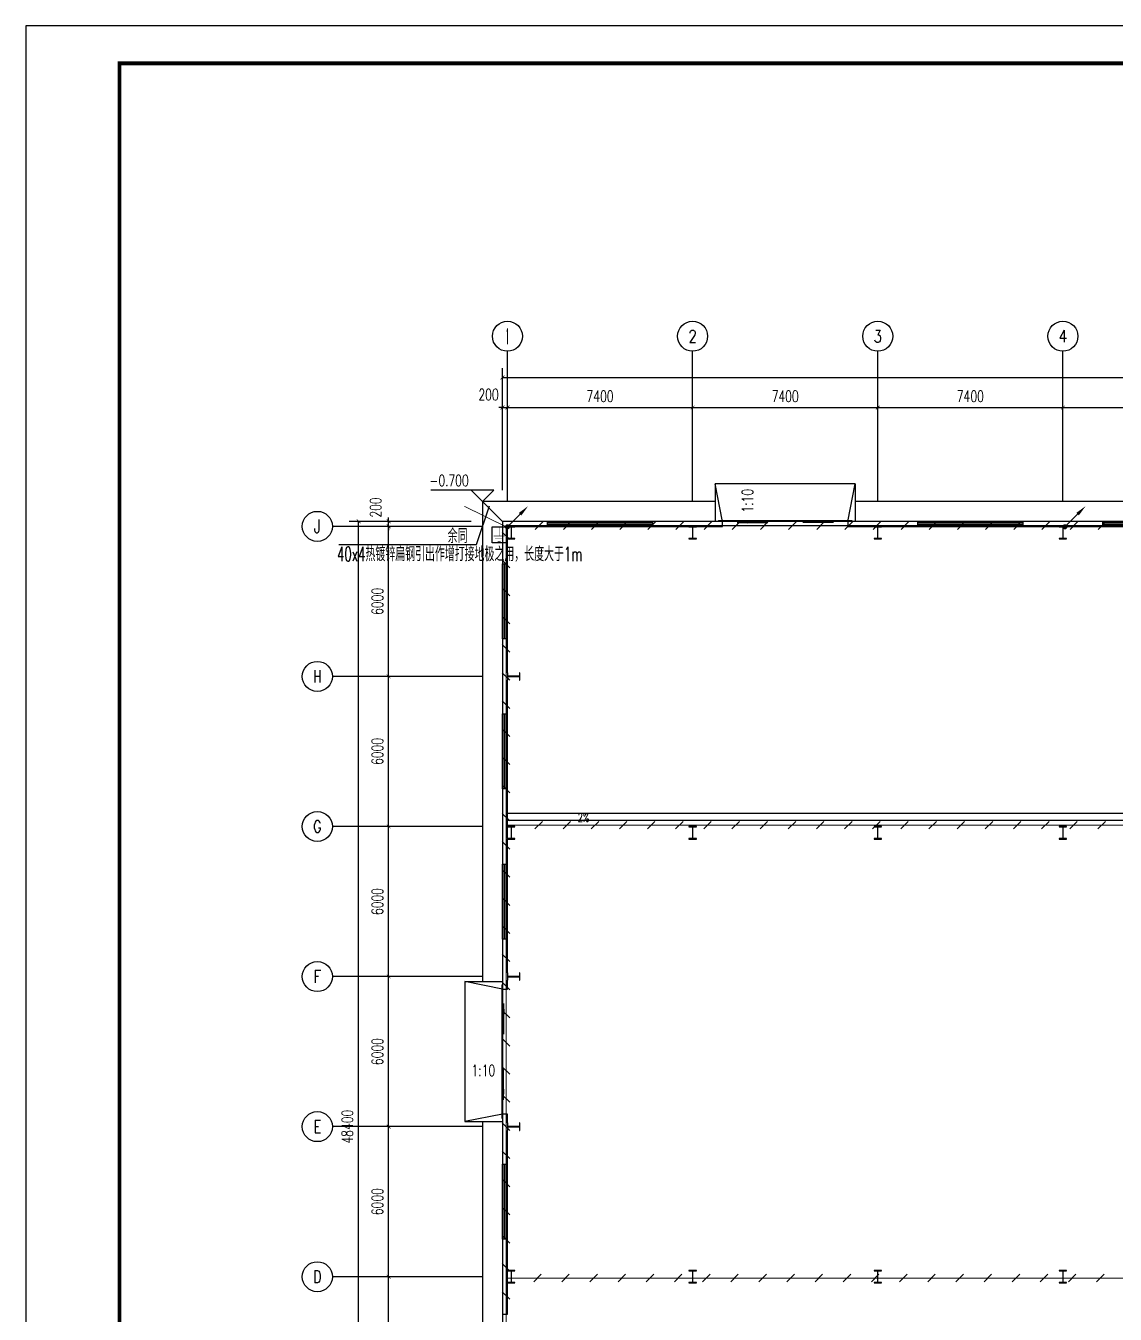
# Model space of a CAD drawing. Extents: x 1751103 to 2598738, y -609732 to 659428.
# Drawn here: x 2088595 to 2132139, y -222593 to -171080 of the extents above; entities that cross this region are included whole.
import ezdxf
from ezdxf.enums import TextEntityAlignment as Align

# ---------------------------------------------------------------- set-up
doc = ezdxf.new("R2010")
doc.units = 0
doc.header["$LTSCALE"] = 1000
doc.header["$MEASUREMENT"] = 0
doc.linetypes.add('CENTER2', pattern=[1.14, 0.75, -0.13, 0.13, -0.13])
doc.layers.get('0').update_dxf_attribs({"linetype": 'CONTINUOUS'})
doc.layers.get('DEFPOINTS').update_dxf_attribs({"linetype": 'CONTINUOUS'})
for name, color, linetype in [('_TCH_MASK', 7, 'CONTINUOUS'), ('AXIS', 3, 'CONTINUOUS'), ('AXIS_TEXT', 7, 'CONTINUOUS'), ('COLUMN', 99, 'CONTINUOUS'), ('DIM_ELEV', 3, 'CONTINUOUS'), ('DIM_SYMB', 3, 'CONTINUOUS'), ('ELEMENT', 3, 'CONTINUOUS'), ('GROUND', 2, 'CONTINUOUS'), ('LWIRE', 4, 'CONTINUOUS'), ('PUB_TEXT', 7, 'CONTINUOUS'), ('PUB_TITLE', 4, 'CONTINUOUS'), ('SHTLN', 4, 'CONTINUOUS'), ('STAIR', 2, 'CONTINUOUS'), ('TEL_LEAD', 3, 'CONTINUOUS'), ('WALL', 9, 'CONTINUOUS'), ('WINDOW', 99, 'CONTINUOUS'), ('WIRE-接地', 4, 'CONTINUOUS'), ('WIRE-照明', 1, 'CONTINUOUS')]:
    doc.layers.add(name, color=color, linetype=linetype)
doc.styles.add('_TCH_AXIS', font='COMPLEX', dxfattribs={"bigfont": 'GBCBIG'})
doc.styles.add('_TCH_DIM', font='SIMPLEX', dxfattribs={"bigfont": 'GBCBIG'})
doc.styles.add('COMPLEX', font='COMPLEX')
doc.styles.add('DIM_FONT', font='SIMPLEX', dxfattribs={"width": 0.7, "bigfont": 'GBCBIG'})
doc.styles.get("Standard").update_dxf_attribs({"font": 'gbenor.shx', "bigfont": 'gbcbig.shx'})
doc.styles.add('STY53', font='COMPLEX', dxfattribs={"width": 0.6, "bigfont": 'HZTXT'})
doc.dimstyles.new('DIMN150', dxfattribs={"dimscale": 1.5, "dimtxt": 300, "dimasz": 100, "dimexe": 250, "dimexo": 300, "dimgap": 150, "dimtad": 1, "dimdec": 0, "dimzin": 0, "dimtxsty": 'DIM_FONT', "dimblk": 'ARCHTICK', "dimcen": 0.09, "dimclrt": 7, "dimazin": 3, "dimtfac": 1, "dimtdec": 0, "dimtix": 1, "dimtmove": 0, "dimatfit": 3, "dimtolj": 1, "dimtzin": 0})

# ---------------------------------------------------------------- blocks, each defined once
blk = doc.blocks.new('$WINLIB2D$00000001')
for p, q in [((-0.5, 0.5), (0.5, 0.5)), ((-0.5, 0.5), (-0.5, -0.5)), ((0.5, -0.5), (0.5, 0.5)), ((0.5, 0.167), (-0.5, 0.167)), ((0.5, -0.167), (-0.5, -0.167)), ((-0.5, -0.5), (0.5, -0.5))]:
    blk.add_line(p, q)
blk = doc.blocks.new('$DORLIB2D$00000130')
at = {"color": 0, "linetype": 'CONTINUOUS'}
for p, q in [((-0.533, 0.66), (-0.533, 0.513)), ((0, 0.66), (-0.533, 0.66)), ((0, 0.513), (0, 0.66)), ((0.533, 0.66), (0, 0.66)), ((0.533, 0.66), (0.533, 0.513)), ((0, 0.513), (-0.533, 0.513)), ((0.533, 0.513), (0, 0.513)), ((-0.385, 0.269), (-0.14, 0.269)), ((-0.385, 0.269), (-0.3, 0.214)), ((-0.3, 0.214), (-0.3, 0.269)), ((0.385, 0.269), (0.14, 0.269)), ((0.3, 0.214), (0.3, 0.269)), ((0.385, 0.269), (0.3, 0.214))]:
    blk.add_line(p, q, dxfattribs=at)
blk = doc.blocks.new('_AXISO')
blk.add_circle((0, 0), 0.5)
at = {"layer": 'AXIS_TEXT', "style": 'COMPLEX', "width": 1.041667}
blk.add_attdef('A', text='', height=0.56, dxfattribs=at).set_placement((-0.25, -0.28), (0.25, -0.28), align=Align.FIT)
blk = doc.blocks.new('_ARCHTICK')
at = {"color": 0, "linetype": 'BYBLOCK', "const_width": 0.15}
blk.add_lwpolyline([(-0.5, -0.5), (0.5, 0.5)], dxfattribs=at)
blk = doc.blocks.new('*D88')
at = {"layer": 'AXIS', "color": 0}
for p, q in [((2106398, 92692), (2101523, 92692)), ((2101898, 44292), (2101898, 92692)), ((2106398, 44292), (2101523, 44292))]:
    blk.add_line(p, q, dxfattribs=at)
at = {"layer": 'DEFPOINTS', "color": 0}
for p in [(2101898, 92692), (2106848, 92692), (2106848, 44292)]:
    blk.add_point(p, dxfattribs=at)
at = {"layer": 'AXIS', "color": 0, "xscale": 150, "yscale": 150, "zscale": 150}
for p, rotation in [((2101898, 92692), 90), ((2101898, 44292), 270)]:
    blk.add_blockref('_ARCHTICK', p, dxfattribs=dict(at, rotation=rotation))
at = {"layer": 'AXIS', "color": 7, "insert": (2101448, 68492), "char_height": 450, "attachment_point": 5, "rotation": 90, "style": 'DIM_FONT'}
blk.add_mtext('\\A1;48400', dxfattribs=at)
blk = doc.blocks.new('*D92')
at = {"layer": 'AXIS', "color": 0}
for p, q in [((2106398, 62492), (2102723, 62492)), ((2103098, 56492), (2103098, 62492)), ((2106398, 56492), (2102723, 56492))]:
    blk.add_line(p, q, dxfattribs=at)
at = {"layer": 'DEFPOINTS', "color": 0}
for p in [(2103098, 62492), (2106848, 62492), (2106848, 56492)]:
    blk.add_point(p, dxfattribs=at)
at = {"layer": 'AXIS', "color": 0, "xscale": 150, "yscale": 150, "zscale": 150}
for p, rotation in [((2103098, 62492), 90), ((2103098, 56492), 270)]:
    blk.add_blockref('_ARCHTICK', p, dxfattribs=dict(at, rotation=rotation))
at = {"layer": 'AXIS', "color": 7, "insert": (2102648, 59492), "char_height": 450, "attachment_point": 5, "rotation": 90, "style": 'DIM_FONT'}
blk.add_mtext('\\A1;6000', dxfattribs=at)
blk = doc.blocks.new('*D93')
at = {"layer": 'AXIS', "color": 0}
for p, q in [((2106398, 68492), (2102723, 68492)), ((2103098, 62492), (2103098, 68492)), ((2106398, 62492), (2102723, 62492))]:
    blk.add_line(p, q, dxfattribs=at)
at = {"layer": 'DEFPOINTS', "color": 0}
for p in [(2103098, 68492), (2106848, 68492), (2106848, 62492)]:
    blk.add_point(p, dxfattribs=at)
at = {"layer": 'AXIS', "color": 0, "xscale": 150, "yscale": 150, "zscale": 150}
for p, rotation in [((2103098, 68492), 90), ((2103098, 62492), 270)]:
    blk.add_blockref('_ARCHTICK', p, dxfattribs=dict(at, rotation=rotation))
at = {"layer": 'AXIS', "color": 7, "insert": (2102648, 65492), "char_height": 450, "attachment_point": 5, "rotation": 90, "style": 'DIM_FONT'}
blk.add_mtext('\\A1;6000', dxfattribs=at)
blk = doc.blocks.new('*D94')
at = {"layer": 'AXIS', "color": 0}
for p, q in [((2106398, 74492), (2102723, 74492)), ((2103098, 68492), (2103098, 74492)), ((2106398, 68492), (2102723, 68492))]:
    blk.add_line(p, q, dxfattribs=at)
at = {"layer": 'DEFPOINTS', "color": 0}
for p in [(2103098, 74492), (2106848, 74492), (2106848, 68492)]:
    blk.add_point(p, dxfattribs=at)
at = {"layer": 'AXIS', "color": 0, "xscale": 150, "yscale": 150, "zscale": 150}
for p, rotation in [((2103098, 74492), 90), ((2103098, 68492), 270)]:
    blk.add_blockref('_ARCHTICK', p, dxfattribs=dict(at, rotation=rotation))
at = {"layer": 'AXIS', "color": 7, "insert": (2102648, 71492), "char_height": 450, "attachment_point": 5, "rotation": 90, "style": 'DIM_FONT'}
blk.add_mtext('\\A1;6000', dxfattribs=at)
blk = doc.blocks.new('*D95')
at = {"layer": 'AXIS', "color": 0}
for p, q in [((2106398, 80492), (2102723, 80492)), ((2103098, 74492), (2103098, 80492)), ((2106398, 74492), (2102723, 74492))]:
    blk.add_line(p, q, dxfattribs=at)
at = {"layer": 'DEFPOINTS', "color": 0}
for p in [(2103098, 80492), (2106848, 80492), (2106848, 74492)]:
    blk.add_point(p, dxfattribs=at)
at = {"layer": 'AXIS', "color": 0, "xscale": 150, "yscale": 150, "zscale": 150}
for p, rotation in [((2103098, 80492), 90), ((2103098, 74492), 270)]:
    blk.add_blockref('_ARCHTICK', p, dxfattribs=dict(at, rotation=rotation))
at = {"layer": 'AXIS', "color": 7, "insert": (2102648, 77492), "char_height": 450, "attachment_point": 5, "rotation": 90, "style": 'DIM_FONT'}
blk.add_mtext('\\A1;6000', dxfattribs=at)
blk = doc.blocks.new('*D96')
at = {"layer": 'AXIS', "color": 0}
for p, q in [((2106398, 86492), (2102723, 86492)), ((2103098, 80492), (2103098, 86492)), ((2106398, 80492), (2102723, 80492))]:
    blk.add_line(p, q, dxfattribs=at)
at = {"layer": 'DEFPOINTS', "color": 0}
for p in [(2103098, 86492), (2106848, 86492), (2106848, 80492)]:
    blk.add_point(p, dxfattribs=at)
at = {"layer": 'AXIS', "color": 0, "xscale": 150, "yscale": 150, "zscale": 150}
for p, rotation in [((2103098, 86492), 90), ((2103098, 80492), 270)]:
    blk.add_blockref('_ARCHTICK', p, dxfattribs=dict(at, rotation=rotation))
at = {"layer": 'AXIS', "color": 7, "insert": (2102648, 83492), "char_height": 450, "attachment_point": 5, "rotation": 90, "style": 'DIM_FONT'}
blk.add_mtext('\\A1;6000', dxfattribs=at)
blk = doc.blocks.new('*D97')
at = {"layer": 'AXIS', "color": 0}
for p, q in [((2106398, 92492), (2102723, 92492)), ((2103098, 86492), (2103098, 92492)), ((2106398, 86492), (2102723, 86492))]:
    blk.add_line(p, q, dxfattribs=at)
at = {"layer": 'DEFPOINTS', "color": 0}
for p in [(2103098, 92492), (2106848, 92492), (2106848, 86492)]:
    blk.add_point(p, dxfattribs=at)
at = {"layer": 'AXIS', "color": 0, "xscale": 150, "yscale": 150, "zscale": 150}
for p, rotation in [((2103098, 92492), 90), ((2103098, 86492), 270)]:
    blk.add_blockref('_ARCHTICK', p, dxfattribs=dict(at, rotation=rotation))
at = {"layer": 'AXIS', "color": 7, "insert": (2102648, 89492), "char_height": 450, "attachment_point": 5, "rotation": 90, "style": 'DIM_FONT'}
blk.add_mtext('\\A1;6000', dxfattribs=at)
blk = doc.blocks.new('*D98')
at = {"layer": 'AXIS', "color": 0}
for p, q in [((2103098, 92692), (2103098, 92842)), ((2106398, 92692), (2102723, 92692)), ((2106398, 92492), (2102723, 92492)), ((2103098, 92492), (2103098, 92692)), ((2103098, 92492), (2103098, 92342))]:
    blk.add_line(p, q, dxfattribs=at)
at = {"layer": 'DEFPOINTS', "color": 0}
for p in [(2103098, 92692), (2106848, 92692), (2106848, 92492)]:
    blk.add_point(p, dxfattribs=at)
at = {"layer": 'AXIS', "color": 0, "xscale": 150, "yscale": 150, "zscale": 150}
for p, rotation in [((2103098, 92692), 270), ((2103098, 92492), 90)]:
    blk.add_blockref('_ARCHTICK', p, dxfattribs=dict(at, rotation=rotation))
at = {"layer": 'AXIS', "color": 7, "insert": (2102580, 93247), "char_height": 450, "attachment_point": 5, "rotation": 90, "style": 'DIM_FONT'}
blk.add_mtext('\\A1;200', dxfattribs=at)
blk = doc.blocks.new('*D99')
at = {"layer": 'AXIS', "color": 0}
for p, q in [((2107648, 93942), (2107648, 98817)), ((2107648, 98442), (2315248, 98442)), ((2315248, 93942), (2315248, 98817))]:
    blk.add_line(p, q, dxfattribs=at)
at = {"layer": 'DEFPOINTS', "color": 0}
for p in [(2315248, 98442), (2107648, 93492), (2315248, 93492)]:
    blk.add_point(p, dxfattribs=at)
at = {"layer": 'AXIS', "color": 0, "xscale": 150, "yscale": 150, "zscale": 150, "rotation": 180}
blk.add_blockref('_ARCHTICK', (2107648, 98442), dxfattribs=at)
at = {"layer": 'AXIS', "color": 0, "xscale": 150, "yscale": 150, "zscale": 150}
blk.add_blockref('_ARCHTICK', (2315248, 98442), dxfattribs=at)
at = {"layer": 'AXIS', "color": 7, "insert": (2211448, 98892), "char_height": 450, "attachment_point": 5, "style": 'DIM_FONT'}
blk.add_mtext('\\A1;207600', dxfattribs=at)
blk = doc.blocks.new('*D100')
at = {"layer": 'AXIS', "color": 0}
for p, q in [((2107648, 93942), (2107648, 97617)), ((2107848, 93942), (2107848, 97617)), ((2107648, 97242), (2107498, 97242)), ((2107648, 97242), (2107848, 97242)), ((2107848, 97242), (2107998, 97242))]:
    blk.add_line(p, q, dxfattribs=at)
at = {"layer": 'DEFPOINTS', "color": 0}
for p in [(2107848, 97242), (2107648, 93492), (2107848, 93492)]:
    blk.add_point(p, dxfattribs=at)
at = {"layer": 'AXIS', "color": 0, "xscale": 150, "yscale": 150, "zscale": 150}
blk.add_blockref('_ARCHTICK', (2107648, 97242), dxfattribs=at)
at = {"layer": 'AXIS', "color": 0, "xscale": 150, "yscale": 150, "zscale": 150, "rotation": 180}
blk.add_blockref('_ARCHTICK', (2107848, 97242), dxfattribs=at)
at = {"layer": 'AXIS', "color": 7, "insert": (2107093, 97759), "char_height": 450, "attachment_point": 5, "style": 'DIM_FONT'}
blk.add_mtext('\\A1;200', dxfattribs=at)
blk = doc.blocks.new('*D101')
at = {"layer": 'AXIS', "color": 0}
for p, q in [((2107848, 93942), (2107848, 97617)), ((2115248, 93942), (2115248, 97617)), ((2107848, 97242), (2115248, 97242))]:
    blk.add_line(p, q, dxfattribs=at)
at = {"layer": 'DEFPOINTS', "color": 0}
for p in [(2115248, 97242), (2107848, 93492), (2115248, 93492)]:
    blk.add_point(p, dxfattribs=at)
at = {"layer": 'AXIS', "color": 0, "xscale": 150, "yscale": 150, "zscale": 150, "rotation": 180}
blk.add_blockref('_ARCHTICK', (2107848, 97242), dxfattribs=at)
at = {"layer": 'AXIS', "color": 0, "xscale": 150, "yscale": 150, "zscale": 150}
blk.add_blockref('_ARCHTICK', (2115248, 97242), dxfattribs=at)
at = {"layer": 'AXIS', "color": 7, "insert": (2111548, 97692), "char_height": 450, "attachment_point": 5, "style": 'DIM_FONT'}
blk.add_mtext('\\A1;7400', dxfattribs=at)
blk = doc.blocks.new('*D102')
at = {"layer": 'AXIS', "color": 0}
for p, q in [((2115248, 93942), (2115248, 97617)), ((2122648, 93942), (2122648, 97617)), ((2115248, 97242), (2122648, 97242))]:
    blk.add_line(p, q, dxfattribs=at)
at = {"layer": 'DEFPOINTS', "color": 0}
for p in [(2122648, 97242), (2115248, 93492), (2122648, 93492)]:
    blk.add_point(p, dxfattribs=at)
at = {"layer": 'AXIS', "color": 0, "xscale": 150, "yscale": 150, "zscale": 150, "rotation": 180}
blk.add_blockref('_ARCHTICK', (2115248, 97242), dxfattribs=at)
at = {"layer": 'AXIS', "color": 0, "xscale": 150, "yscale": 150, "zscale": 150}
blk.add_blockref('_ARCHTICK', (2122648, 97242), dxfattribs=at)
at = {"layer": 'AXIS', "color": 7, "insert": (2118948, 97692), "char_height": 450, "attachment_point": 5, "style": 'DIM_FONT'}
blk.add_mtext('\\A1;7400', dxfattribs=at)
blk = doc.blocks.new('*D103')
at = {"layer": 'AXIS', "color": 0}
for p, q in [((2122648, 93942), (2122648, 97617)), ((2130048, 93942), (2130048, 97617)), ((2122648, 97242), (2130048, 97242))]:
    blk.add_line(p, q, dxfattribs=at)
at = {"layer": 'DEFPOINTS', "color": 0}
for p in [(2130048, 97242), (2122648, 93492), (2130048, 93492)]:
    blk.add_point(p, dxfattribs=at)
at = {"layer": 'AXIS', "color": 0, "xscale": 150, "yscale": 150, "zscale": 150, "rotation": 180}
blk.add_blockref('_ARCHTICK', (2122648, 97242), dxfattribs=at)
at = {"layer": 'AXIS', "color": 0, "xscale": 150, "yscale": 150, "zscale": 150}
blk.add_blockref('_ARCHTICK', (2130048, 97242), dxfattribs=at)
at = {"layer": 'AXIS', "color": 7, "insert": (2126348, 97692), "char_height": 450, "attachment_point": 5, "style": 'DIM_FONT'}
blk.add_mtext('\\A1;7400', dxfattribs=at)
blk = doc.blocks.new('*D104')
at = {"layer": 'AXIS', "color": 0}
for p, q in [((2130048, 93942), (2130048, 97617)), ((2137448, 93942), (2137448, 97617)), ((2130048, 97242), (2137448, 97242))]:
    blk.add_line(p, q, dxfattribs=at)
at = {"layer": 'DEFPOINTS', "color": 0}
for p in [(2137448, 97242), (2130048, 93492), (2137448, 93492)]:
    blk.add_point(p, dxfattribs=at)
at = {"layer": 'AXIS', "color": 0, "xscale": 150, "yscale": 150, "zscale": 150, "rotation": 180}
blk.add_blockref('_ARCHTICK', (2130048, 97242), dxfattribs=at)
at = {"layer": 'AXIS', "color": 0, "xscale": 150, "yscale": 150, "zscale": 150}
blk.add_blockref('_ARCHTICK', (2137448, 97242), dxfattribs=at)
at = {"layer": 'AXIS', "color": 7, "insert": (2133748, 97692), "char_height": 450, "attachment_point": 5, "style": 'DIM_FONT'}
blk.add_mtext('\\A1;7400', dxfattribs=at)
blk = doc.blocks.new('$TELECSYS$00000008')
blk.add_line((0.4, 0.4), (-0.4, -0.4))
blk = doc.blocks.new('$TELECSYS$00000079')
for p, q in [((0.7, 0.7), (0, 0)), ((0.104, 0.104), (0.104, 0.104)), ((-0.104, -0.104), (-0.104, -0.104))]:
    blk.add_line(p, q)
at = {"const_width": 0.142}
blk.add_lwpolyline([(-0.071, 0, 1), (0.071, 0, 1)], format="xyb", close=True, dxfattribs=at)
blk.add_solid([(0.63, 0.77), (0.77, 0.63), (1.15, 1.15)])
at = {"width": 0.8, "flags": 9}
blk.add_attdef('A', (0, 0), '', height=0.00002, dxfattribs=at)
blk = doc.blocks.new('$ELEMENT$00000390')
at = {"const_width": 0.0233}
for points in [[(0, 0), (0, -0.375)], [(-0.25, -0.375), (0.25, -0.375)], [(-0.188, -0.5), (0.188, -0.5)], [(-0.062, -0.625), (0.062, -0.625)]]:
    blk.add_lwpolyline(points, dxfattribs=at)
at = {"flags": 9}
blk.add_attdef('S', (0, 0), '', height=0.00000667, dxfattribs=at)
blk = doc.blocks.new('S')
at = {"layer": 'WINDOW', "color": 3}
blk.add_lwpolyline([(-940, 1072), (0, 1072), (0, 0), (-940, 0)], close=True, dxfattribs=at)
at = {"layer": 'ELEMENT', "xscale": 1500, "yscale": 1500, "zscale": 1500}
blk.add_blockref('$ELEMENT$00000390', (-469, 1025), dxfattribs=at)
blk = doc.blocks.new('W2')
at = {"layer": '_TCH_MASK', "color": 8}
for p, q in [((2107847.9, 81025.1), (2211597.9, 81025.1)), ((2211597.9, 80725.1), (2107847.9, 80725.1))]:
    blk.add_line(p, q, dxfattribs=at)
at = {"layer": 'AXIS', "color": 8}
for p, q in [((2107847.9, 93491.5), (2107847.9, 99491.5)), ((2115247.9, 93491.5), (2115247.9, 99491.5)), ((2122647.9, 93491.5), (2122647.9, 99491.5)), ((2130047.9, 93491.5), (2130047.9, 99491.5)), ((2106847.9, 92491.5), (2100847.9, 92491.5)), ((2106847.9, 86491.5), (2100847.9, 86491.5)), ((2106847.9, 80491.5), (2100847.9, 80491.5)), ((2106847.9, 74491.5), (2100847.9, 74491.5)), ((2106847.9, 68491.5), (2100847.9, 68491.5)), ((2106847.9, 62491.5), (2100847.9, 62491.5))]:
    blk.add_line(p, q, dxfattribs=at)
at = {"layer": 'COLUMN', "color": 8}
for p, q in [((2108147.9, 92491.5), (2107847.9, 92491.5)), ((2107847.9, 92491.5), (2107847.9, 92473.5)), ((2107847.9, 92473.5), (2107987.9, 92473.5)), ((2107987.9, 92473.5), (2107992.9, 92468.5)), ((2107992.9, 92468.5), (2107992.9, 92014.5)), ((2108002.9, 92468.5), (2108007.9, 92473.5)), ((2108002.9, 92014.5), (2108002.9, 92468.5)), ((2108007.9, 92473.5), (2108147.9, 92473.5)), ((2108147.9, 92473.5), (2108147.9, 92491.5)), ((2115397.9, 92491.5), (2115097.9, 92491.5)), ((2115097.9, 92491.5), (2115097.9, 92473.5)), ((2115097.9, 92473.5), (2115237.9, 92473.5)), ((2115237.9, 92473.5), (2115242.9, 92468.5)), ((2115242.9, 92468.5), (2115242.9, 92014.5)), ((2115252.9, 92468.5), (2115257.9, 92473.5)), ((2115252.9, 92014.5), (2115252.9, 92468.5)), ((2115257.9, 92473.5), (2115397.9, 92473.5)), ((2115397.9, 92473.5), (2115397.9, 92491.5)), ((2122797.9, 92491.5), (2122497.9, 92491.5)), ((2122497.9, 92491.5), (2122497.9, 92473.5)), ((2122497.9, 92473.5), (2122637.9, 92473.5)), ((2122637.9, 92473.5), (2122642.9, 92468.5)), ((2122642.9, 92468.5), (2122642.9, 92014.5)), ((2122652.9, 92468.5), (2122657.9, 92473.5)), ((2122652.9, 92014.5), (2122652.9, 92468.5)), ((2122657.9, 92473.5), (2122797.9, 92473.5)), ((2122797.9, 92473.5), (2122797.9, 92491.5)), ((2130197.9, 92491.5), (2129897.9, 92491.5)), ((2129897.9, 92491.5), (2129897.9, 92473.5)), ((2129897.9, 92473.5), (2130037.9, 92473.5)), ((2130037.9, 92473.5), (2130042.9, 92468.5)), ((2130042.9, 92468.5), (2130042.9, 92014.5)), ((2130052.9, 92468.5), (2130057.9, 92473.5)), ((2130052.9, 92014.5), (2130052.9, 92468.5)), ((2130057.9, 92473.5), (2130197.9, 92473.5)), ((2130197.9, 92473.5), (2130197.9, 92491.5)), ((2107987.9, 92009.5), (2107847.9, 92009.5)), ((2107847.9, 92009.5), (2107847.9, 91991.5)), ((2107847.9, 91991.5), (2108147.9, 91991.5)), ((2107992.9, 92014.5), (2107987.9, 92009.5)), ((2108007.9, 92009.5), (2108002.9, 92014.5)), ((2108147.9, 92009.5), (2108007.9, 92009.5)), ((2108147.9, 91991.5), (2108147.9, 92009.5)), ((2115237.9, 92009.5), (2115097.9, 92009.5)), ((2115097.9, 92009.5), (2115097.9, 91991.5)), ((2115097.9, 91991.5), (2115397.9, 91991.5)), ((2115242.9, 92014.5), (2115237.9, 92009.5)), ((2115257.9, 92009.5), (2115252.9, 92014.5)), ((2115397.9, 92009.5), (2115257.9, 92009.5)), ((2115397.9, 91991.5), (2115397.9, 92009.5)), ((2122637.9, 92009.5), (2122497.9, 92009.5)), ((2122497.9, 92009.5), (2122497.9, 91991.5)), ((2122497.9, 91991.5), (2122797.9, 91991.5)), ((2122642.9, 92014.5), (2122637.9, 92009.5)), ((2122657.9, 92009.5), (2122652.9, 92014.5)), ((2122797.9, 92009.5), (2122657.9, 92009.5)), ((2122797.9, 91991.5), (2122797.9, 92009.5)), ((2130037.9, 92009.5), (2129897.9, 92009.5)), ((2129897.9, 92009.5), (2129897.9, 91991.5)), ((2129897.9, 91991.5), (2130197.9, 91991.5)), ((2130042.9, 92014.5), (2130037.9, 92009.5)), ((2130057.9, 92009.5), (2130052.9, 92014.5)), ((2130197.9, 92009.5), (2130057.9, 92009.5)), ((2130197.9, 91991.5), (2130197.9, 92009.5)), ((2107865.9, 86641.5), (2107847.9, 86641.5)), ((2107847.9, 86641.5), (2107847.9, 86341.5)), ((2107865.9, 86501.5), (2107865.9, 86641.5)), ((2108347.9, 86641.5), (2108329.9, 86641.5)), ((2108329.9, 86641.5), (2108329.9, 86501.5)), ((2108347.9, 86341.5), (2108347.9, 86641.5)), ((2107847.9, 86341.5), (2107865.9, 86341.5)), ((2107870.9, 86496.5), (2107865.9, 86501.5)), ((2107865.9, 86481.5), (2107870.9, 86486.5)), ((2107865.9, 86341.5), (2107865.9, 86481.5)), ((2108324.9, 86496.5), (2107870.9, 86496.5)), ((2107870.9, 86486.5), (2108324.9, 86486.5)), ((2108329.9, 86501.5), (2108324.9, 86496.5)), ((2108324.9, 86486.5), (2108329.9, 86481.5)), ((2108329.9, 86481.5), (2108329.9, 86341.5)), ((2108329.9, 86341.5), (2108347.9, 86341.5)), ((2108147.9, 80491.5), (2107847.9, 80491.5)), ((2107847.9, 80491.5), (2107847.9, 80473.5)), ((2107847.9, 80473.5), (2107987.9, 80473.5)), ((2107987.9, 80473.5), (2107992.9, 80468.5)), ((2107992.9, 80468.5), (2107992.9, 80014.5)), ((2108002.9, 80468.5), (2108007.9, 80473.5)), ((2108002.9, 80014.5), (2108002.9, 80468.5)), ((2108007.9, 80473.5), (2108147.9, 80473.5)), ((2108147.9, 80473.5), (2108147.9, 80491.5)), ((2115397.9, 80491.5), (2115097.9, 80491.5)), ((2115097.9, 80491.5), (2115097.9, 80473.5)), ((2115097.9, 80473.5), (2115237.9, 80473.5)), ((2115237.9, 80473.5), (2115242.9, 80468.5)), ((2115242.9, 80468.5), (2115242.9, 80014.5)), ((2115252.9, 80468.5), (2115257.9, 80473.5)), ((2115252.9, 80014.5), (2115252.9, 80468.5)), ((2115257.9, 80473.5), (2115397.9, 80473.5)), ((2115397.9, 80473.5), (2115397.9, 80491.5)), ((2122797.9, 80491.5), (2122497.9, 80491.5)), ((2122497.9, 80491.5), (2122497.9, 80473.5)), ((2122497.9, 80473.5), (2122637.9, 80473.5)), ((2122637.9, 80473.5), (2122642.9, 80468.5)), ((2122642.9, 80468.5), (2122642.9, 80014.5)), ((2122652.9, 80468.5), (2122657.9, 80473.5)), ((2122652.9, 80014.5), (2122652.9, 80468.5)), ((2122657.9, 80473.5), (2122797.9, 80473.5)), ((2122797.9, 80473.5), (2122797.9, 80491.5)), ((2130197.9, 80491.5), (2129897.9, 80491.5)), ((2129897.9, 80491.5), (2129897.9, 80473.5)), ((2129897.9, 80473.5), (2130037.9, 80473.5)), ((2130037.9, 80473.5), (2130042.9, 80468.5)), ((2130042.9, 80468.5), (2130042.9, 80014.5)), ((2130052.9, 80468.5), (2130057.9, 80473.5)), ((2130052.9, 80014.5), (2130052.9, 80468.5)), ((2130057.9, 80473.5), (2130197.9, 80473.5)), ((2130197.9, 80473.5), (2130197.9, 80491.5)), ((2107987.9, 80009.5), (2107847.9, 80009.5)), ((2107847.9, 80009.5), (2107847.9, 79991.5)), ((2107847.9, 79991.5), (2108147.9, 79991.5)), ((2107992.9, 80014.5), (2107987.9, 80009.5)), ((2108007.9, 80009.5), (2108002.9, 80014.5)), ((2108147.9, 80009.5), (2108007.9, 80009.5)), ((2108147.9, 79991.5), (2108147.9, 80009.5)), ((2115237.9, 80009.5), (2115097.9, 80009.5)), ((2115097.9, 80009.5), (2115097.9, 79991.5)), ((2115097.9, 79991.5), (2115397.9, 79991.5)), ((2115242.9, 80014.5), (2115237.9, 80009.5)), ((2115257.9, 80009.5), (2115252.9, 80014.5)), ((2115397.9, 80009.5), (2115257.9, 80009.5)), ((2115397.9, 79991.5), (2115397.9, 80009.5)), ((2122637.9, 80009.5), (2122497.9, 80009.5)), ((2122497.9, 80009.5), (2122497.9, 79991.5)), ((2122497.9, 79991.5), (2122797.9, 79991.5)), ((2122642.9, 80014.5), (2122637.9, 80009.5)), ((2122657.9, 80009.5), (2122652.9, 80014.5)), ((2122797.9, 80009.5), (2122657.9, 80009.5)), ((2122797.9, 79991.5), (2122797.9, 80009.5)), ((2130037.9, 80009.5), (2129897.9, 80009.5)), ((2129897.9, 80009.5), (2129897.9, 79991.5)), ((2129897.9, 79991.5), (2130197.9, 79991.5)), ((2130042.9, 80014.5), (2130037.9, 80009.5)), ((2130057.9, 80009.5), (2130052.9, 80014.5)), ((2130197.9, 80009.5), (2130057.9, 80009.5)), ((2130197.9, 79991.5), (2130197.9, 80009.5)), ((2107865.9, 74641.5), (2107847.9, 74641.5)), ((2107847.9, 74641.5), (2107847.9, 74341.5)), ((2107847.9, 74341.5), (2107865.9, 74341.5)), ((2107865.9, 74501.5), (2107865.9, 74641.5)), ((2107870.9, 74496.5), (2107865.9, 74501.5)), ((2107865.9, 74481.5), (2107870.9, 74486.5)), ((2107865.9, 74341.5), (2107865.9, 74481.5)), ((2108324.9, 74496.5), (2107870.9, 74496.5)), ((2107870.9, 74486.5), (2108324.9, 74486.5)), ((2108329.9, 74501.5), (2108324.9, 74496.5)), ((2108324.9, 74486.5), (2108329.9, 74481.5)), ((2108347.9, 74641.5), (2108329.9, 74641.5)), ((2108329.9, 74641.5), (2108329.9, 74501.5)), ((2108329.9, 74481.5), (2108329.9, 74341.5)), ((2108329.9, 74341.5), (2108347.9, 74341.5)), ((2108347.9, 74341.5), (2108347.9, 74641.5)), ((2107865.9, 68641.5), (2107847.9, 68641.5)), ((2107847.9, 68641.5), (2107847.9, 68341.5)), ((2107865.9, 68501.5), (2107865.9, 68641.5)), ((2108347.9, 68641.5), (2108329.9, 68641.5)), ((2108329.9, 68641.5), (2108329.9, 68501.5)), ((2108347.9, 68341.5), (2108347.9, 68641.5)), ((2107847.9, 68341.5), (2107865.9, 68341.5)), ((2107870.9, 68496.5), (2107865.9, 68501.5)), ((2107865.9, 68481.5), (2107870.9, 68486.5)), ((2107865.9, 68341.5), (2107865.9, 68481.5)), ((2108324.9, 68496.5), (2107870.9, 68496.5)), ((2107870.9, 68486.5), (2108324.9, 68486.5)), ((2108329.9, 68501.5), (2108324.9, 68496.5)), ((2108324.9, 68486.5), (2108329.9, 68481.5)), ((2108329.9, 68481.5), (2108329.9, 68341.5)), ((2108329.9, 68341.5), (2108347.9, 68341.5)), ((2108147.9, 62741.5), (2107847.9, 62741.5)), ((2107847.9, 62741.5), (2107847.9, 62723.5)), ((2107847.9, 62723.5), (2107987.9, 62723.5)), ((2107987.9, 62723.5), (2107992.9, 62718.5)), ((2107992.9, 62718.5), (2107992.9, 62264.5)), ((2108002.9, 62718.5), (2108007.9, 62723.5)), ((2108002.9, 62264.5), (2108002.9, 62718.5)), ((2108007.9, 62723.5), (2108147.9, 62723.5)), ((2108147.9, 62723.5), (2108147.9, 62741.5)), ((2115397.9, 62741.5), (2115097.9, 62741.5)), ((2115097.9, 62741.5), (2115097.9, 62723.5)), ((2115097.9, 62723.5), (2115237.9, 62723.5)), ((2115237.9, 62723.5), (2115242.9, 62718.5)), ((2115242.9, 62718.5), (2115242.9, 62264.5)), ((2115252.9, 62718.5), (2115257.9, 62723.5)), ((2115252.9, 62264.5), (2115252.9, 62718.5)), ((2115257.9, 62723.5), (2115397.9, 62723.5)), ((2115397.9, 62723.5), (2115397.9, 62741.5)), ((2122797.9, 62741.5), (2122497.9, 62741.5)), ((2122497.9, 62741.5), (2122497.9, 62723.5)), ((2122497.9, 62723.5), (2122637.9, 62723.5)), ((2122637.9, 62723.5), (2122642.9, 62718.5)), ((2122642.9, 62718.5), (2122642.9, 62264.5)), ((2122652.9, 62718.5), (2122657.9, 62723.5)), ((2122652.9, 62264.5), (2122652.9, 62718.5)), ((2122657.9, 62723.5), (2122797.9, 62723.5)), ((2122797.9, 62723.5), (2122797.9, 62741.5)), ((2130197.9, 62741.5), (2129897.9, 62741.5)), ((2129897.9, 62741.5), (2129897.9, 62723.5)), ((2129897.9, 62723.5), (2130037.9, 62723.5)), ((2130037.9, 62723.5), (2130042.9, 62718.5)), ((2130042.9, 62718.5), (2130042.9, 62264.5)), ((2130052.9, 62718.5), (2130057.9, 62723.5)), ((2130052.9, 62264.5), (2130052.9, 62718.5)), ((2130057.9, 62723.5), (2130197.9, 62723.5)), ((2130197.9, 62723.5), (2130197.9, 62741.5)), ((2107987.9, 62259.5), (2107847.9, 62259.5)), ((2107847.9, 62259.5), (2107847.9, 62241.5)), ((2107847.9, 62241.5), (2108147.9, 62241.5)), ((2107992.9, 62264.5), (2107987.9, 62259.5)), ((2108007.9, 62259.5), (2108002.9, 62264.5)), ((2108147.9, 62259.5), (2108007.9, 62259.5)), ((2108147.9, 62241.5), (2108147.9, 62259.5)), ((2115237.9, 62259.5), (2115097.9, 62259.5)), ((2115097.9, 62259.5), (2115097.9, 62241.5)), ((2115097.9, 62241.5), (2115397.9, 62241.5)), ((2115242.9, 62264.5), (2115237.9, 62259.5)), ((2115257.9, 62259.5), (2115252.9, 62264.5)), ((2115397.9, 62259.5), (2115257.9, 62259.5)), ((2115397.9, 62241.5), (2115397.9, 62259.5)), ((2122637.9, 62259.5), (2122497.9, 62259.5)), ((2122497.9, 62259.5), (2122497.9, 62241.5)), ((2122497.9, 62241.5), (2122797.9, 62241.5)), ((2122642.9, 62264.5), (2122637.9, 62259.5)), ((2122657.9, 62259.5), (2122652.9, 62264.5)), ((2122797.9, 62259.5), (2122657.9, 62259.5)), ((2122797.9, 62241.5), (2122797.9, 62259.5)), ((2130037.9, 62259.5), (2129897.9, 62259.5)), ((2129897.9, 62259.5), (2129897.9, 62241.5)), ((2129897.9, 62241.5), (2130197.9, 62241.5)), ((2130042.9, 62264.5), (2130037.9, 62259.5)), ((2130057.9, 62259.5), (2130052.9, 62264.5)), ((2130197.9, 62259.5), (2130057.9, 62259.5)), ((2130197.9, 62241.5), (2130197.9, 62259.5))]:
    blk.add_line(p, q, dxfattribs=at)
at = {"layer": 'DIM_ELEV', "color": 8}
for p, q in [((2107297.9, 93941.5), (2104777.9, 93941.5)), ((2106847.9, 93491.5), (2106397.9, 93941.5)), ((2106847.9, 93491.5), (2107297.9, 93941.5))]:
    blk.add_line(p, q, dxfattribs=at)
at = {"layer": 'DIM_SYMB', "color": 8}
for points in [[(2117825.3, 92998.5, 0, 0, 0), (2117825.3, 93552, 120, 0, 0), (2117825.3, 94002, 0, 0, 0)], [(2110543.7, 80854.4, 0, 0, 0), (2110184.1, 80854.4, 160, 0, 0), (2109584.1, 80854.4, 0, 0, 0)], [(2107355.5, 70358.5, 0, 0, 0), (2106832, 70358.5, 120, 0, 0), (2106382, 70358.5, 0, 0, 0)]]:
    blk.add_lwpolyline(points, format="xyseb", dxfattribs=at)
at = {"layer": 'GROUND', "color": 8}
for p, q in [((2116147.9, 93491.5), (2106847.9, 93491.5)), ((2106847.9, 93491.5), (2106847.9, 74291.5)), ((2107647.9, 92691.5), (2106847.9, 93491.5)), ((2197547.9, 93491.5), (2121747.9, 93491.5)), ((2116147.9, 92691.5), (2107647.9, 92691.5)), ((2107647.9, 92691.5), (2107647.9, 74291.5)), ((2197547.9, 92691.5), (2121747.9, 92691.5)), ((2106847.9, 68691.5), (2106847.9, 43491.5)), ((2107647.9, 68691.5), (2107647.9, 44291.5))]:
    blk.add_line(p, q, dxfattribs=at)
at = {"layer": 'STAIR', "color": 8}
for p, q in [((2121747.9, 94191.5), (2116147.9, 94191.5)), ((2116147.9, 94191.5), (2116147.9, 92691.5)), ((2116447.9, 92691.5), (2116147.9, 94191.5)), ((2121447.9, 92691.5), (2121747.9, 94191.5)), ((2121747.9, 94191.5), (2121747.9, 92691.5)), ((2121747.9, 92691.5), (2116147.9, 92691.5)), ((2106147.9, 74291.5), (2106147.9, 68691.5)), ((2106147.9, 74291.5), (2107647.9, 74291.5)), ((2107647.9, 73991.5), (2106147.9, 74291.5)), ((2107647.9, 74291.5), (2107647.9, 68691.5)), ((2107647.9, 68991.5), (2106147.9, 68691.5)), ((2106147.9, 68691.5), (2107647.9, 68691.5))]:
    blk.add_line(p, q, dxfattribs=at)
at = {"layer": 'WALL', "color": 8}
for p, q in [((2107647.9, 92691.5), (2107647.9, 90991.5)), ((2109447.9, 92691.5), (2107647.9, 92691.5)), ((2107847.9, 92009.5), (2107847.9, 92473.5)), ((2108147.9, 92491.5), (2109447.9, 92491.5)), ((2109447.9, 92491.5), (2109447.9, 92691.5)), ((2115247.9, 92691.5), (2113647.9, 92691.5)), ((2113647.9, 92691.5), (2113647.9, 92491.5)), ((2113647.9, 92491.5), (2115097.9, 92491.5)), ((2116447.9, 92691.5), (2115247.9, 92691.5)), ((2115397.9, 92491.5), (2116447.9, 92491.5)), ((2116447.9, 92491.5), (2116447.9, 92691.5)), ((2122647.9, 92691.5), (2121447.9, 92691.5)), ((2121447.9, 92691.5), (2121447.9, 92491.5)), ((2121447.9, 92491.5), (2122497.9, 92491.5)), ((2124247.9, 92691.5), (2122647.9, 92691.5)), ((2122797.9, 92491.5), (2124247.9, 92491.5)), ((2124247.9, 92491.5), (2124247.9, 92691.5)), ((2130047.9, 92691.5), (2128447.9, 92691.5)), ((2128447.9, 92691.5), (2128447.9, 92491.5)), ((2128447.9, 92491.5), (2129897.9, 92491.5)), ((2131647.9, 92691.5), (2130047.9, 92691.5)), ((2130197.9, 92491.5), (2131647.9, 92491.5)), ((2131647.9, 92491.5), (2131647.9, 92691.5)), ((2107847.9, 90991.5), (2107847.9, 91991.5)), ((2107647.9, 90991.5), (2107847.9, 90991.5)), ((2107847.9, 87991.5), (2107647.9, 87991.5)), ((2107647.9, 87991.5), (2107647.9, 86491.5)), ((2107847.9, 86641.5), (2107847.9, 87991.5)), ((2107647.9, 86491.5), (2107647.9, 84991.5)), ((2107847.9, 84991.5), (2107847.9, 86341.5)), ((2107647.9, 84991.5), (2107847.9, 84991.5)), ((2107847.9, 81991.5), (2107647.9, 81991.5)), ((2107647.9, 81991.5), (2107647.9, 80491.5)), ((2107847.9, 80491.5), (2107847.9, 81991.5)), ((2107647.9, 80491.5), (2107647.9, 78991.5)), ((2107847.9, 80009.5), (2107847.9, 80473.5)), ((2107847.9, 78991.5), (2107847.9, 79991.5)), ((2107647.9, 78991.5), (2107847.9, 78991.5)), ((2107847.9, 75991.5), (2107647.9, 75991.5)), ((2107647.9, 75991.5), (2107647.9, 74491.5)), ((2107847.9, 74641.5), (2107847.9, 75991.5)), ((2107647.9, 74491.5), (2107647.9, 73991.5)), ((2107847.9, 73991.5), (2107847.9, 74341.5)), ((2107647.9, 73991.5), (2107847.9, 73991.5)), ((2107847.9, 68991.5), (2107647.9, 68991.5)), ((2107647.9, 68991.5), (2107647.9, 68491.5)), ((2107847.9, 68641.5), (2107847.9, 68991.5)), ((2107647.9, 68491.5), (2107647.9, 66991.5)), ((2107847.9, 66991.5), (2107847.9, 68341.5)), ((2107647.9, 66991.5), (2107847.9, 66991.5)), ((2107847.9, 63991.5), (2107647.9, 63991.5)), ((2107647.9, 63991.5), (2107647.9, 60991.5)), ((2107847.9, 60991.5), (2107847.9, 63991.5)), ((2107647.9, 60991.5), (2107847.9, 60991.5))]:
    blk.add_line(p, q, dxfattribs=at)
at = {"layer": 'AXIS', "color": 8}
ref = blk.add_blockref('_AXISO', (2107847.9, 100091.5), dxfattribs=dict(at, xscale=1200, yscale=1200, zscale=1200))
ref.add_attrib('A', '1', dxfattribs={"layer": 'AXIS_TEXT', "color": 8, "height": 624.4, "style": '_TCH_AXIS', "width": 0.555556}).set_placement((2107773.5, 99779.3), (2107922.2, 99779.3), align=Align.FIT)
ref = blk.add_blockref('_AXISO', (2115247.9, 100091.5), dxfattribs=dict(at, xscale=1200, yscale=1200, zscale=1200))
ref.add_attrib('A', '2', dxfattribs={"layer": 'AXIS_TEXT', "color": 8, "height": 493.2, "style": '_TCH_AXIS'}).set_placement((2115083.5, 99844.9), (2115412.3, 99844.9), align=Align.FIT)
ref = blk.add_blockref('_AXISO', (2122647.9, 100091.5), dxfattribs=dict(at, xscale=1200, yscale=1200, zscale=1200))
ref.add_attrib('A', '3', dxfattribs={"layer": 'AXIS_TEXT', "color": 8, "height": 493.2, "style": '_TCH_AXIS'}).set_placement((2122483.5, 99844.9), (2122812.3, 99844.9), align=Align.FIT)
ref = blk.add_blockref('_AXISO', (2130047.9, 100091.5), dxfattribs=dict(at, xscale=1200, yscale=1200, zscale=1200))
ref.add_attrib('A', '4', dxfattribs={"layer": 'AXIS_TEXT', "color": 8, "height": 480.7, "style": '_TCH_AXIS', "width": 0.9375}).set_placement((2129876.2, 99851.2), (2130219.6, 99851.2), align=Align.FIT)
ref = blk.add_blockref('_AXISO', (2100247.9, 92491.5), dxfattribs=dict(at, xscale=1200, yscale=1200, zscale=1200))
ref.add_attrib('A', 'J', dxfattribs={"layer": 'AXIS_TEXT', "color": 8, "height": 547.5, "style": '_TCH_AXIS', "width": 0.909091}).set_placement((2100117.5, 92217.8), (2100378.2, 92217.8), align=Align.FIT)
ref = blk.add_blockref('_AXISO', (2100247.9, 86491.5), dxfattribs=dict(at, xscale=1200, yscale=1200, zscale=1200))
ref.add_attrib('A', 'H', dxfattribs={"layer": 'AXIS_TEXT', "color": 8, "height": 493.2, "style": '_TCH_AXIS', "width": 0.7}).set_placement((2100083.5, 86244.9), (2100412.3, 86244.9), align=Align.FIT)
ref = blk.add_blockref('_AXISO', (2100247.9, 80491.5), dxfattribs=dict(at, xscale=1200, yscale=1200, zscale=1200))
ref.add_attrib('A', 'G', dxfattribs={"layer": 'AXIS_TEXT', "color": 8, "height": 480.7, "style": '_TCH_AXIS', "width": 0.833333}).set_placement((2100076.2, 80251.2), (2100419.6, 80251.2), align=Align.FIT)
ref = blk.add_blockref('_AXISO', (2100247.9, 74491.5), dxfattribs=dict(at, xscale=1200, yscale=1200, zscale=1200))
ref.add_attrib('A', 'F', dxfattribs={"layer": 'AXIS_TEXT', "color": 8, "height": 506.1, "style": '_TCH_AXIS', "width": 0.8125}).set_placement((2100091.2, 74238.5), (2100404.5, 74238.5), align=Align.FIT)
ref = blk.add_blockref('_AXISO', (2100247.9, 68491.5), dxfattribs=dict(at, xscale=1200, yscale=1200, zscale=1200))
ref.add_attrib('A', 'E', dxfattribs={"layer": 'AXIS_TEXT', "color": 8, "height": 506.1, "style": '_TCH_AXIS', "width": 0.8125}).set_placement((2100091.2, 68238.5), (2100404.5, 68238.5), align=Align.FIT)
ref = blk.add_blockref('_AXISO', (2100247.9, 62491.5), dxfattribs=dict(at, xscale=1200, yscale=1200, zscale=1200))
ref.add_attrib('A', 'D', dxfattribs={"layer": 'AXIS_TEXT', "color": 8, "height": 493.2, "style": '_TCH_AXIS', "width": 0.823529}).set_placement((2100083.5, 62244.9), (2100412.3, 62244.9), align=Align.FIT)
at = {"layer": 'WINDOW', "color": 8}
for name, p, xscale, yscale, zscale in [('$WINLIB2D$00000001', (2111547.9, 92591.5), 4200, -200, 4200), ('$DORLIB2D$00000130', (2118947.9, 92591.5), -5000, 200, -5000), ('$WINLIB2D$00000001', (2126347.9, 92591.5), 4200, -200, 4200), ('$WINLIB2D$00000001', (2133747.9, 92591.5), 4200, -200, 4200)]:
    blk.add_blockref(name, p, dxfattribs=dict(at, xscale=xscale, yscale=yscale, zscale=zscale))
at = {"layer": 'WINDOW', "color": 8, "rotation": 90}
for name, p, xscale, yscale, zscale in [('$WINLIB2D$00000001', (2107747.9, 89491.5), 3000, -200, 3000), ('$WINLIB2D$00000001', (2107747.9, 83491.5), 3000, -200, 3000), ('$WINLIB2D$00000001', (2107747.9, 77491.5), 3000, -200, 3000), ('$DORLIB2D$00000130', (2107747.9, 71491.5), 5000, 200, 5000), ('$WINLIB2D$00000001', (2107747.9, 65491.5), 3000, -200, 3000)]:
    blk.add_blockref(name, p, dxfattribs=dict(at, xscale=xscale, yscale=yscale, zscale=zscale))
at = {"layer": 'PUB_TEXT', "color": 7, "style": '_TCH_DIM', "width": 0.705882}
blk.add_text('-0.700', height=446.25, dxfattribs=at).set_placement((2104732.9, 94099))
at = {"layer": 'PUB_TEXT', "color": 8, "style": '_TCH_DIM', "width": 0.705882}
blk.add_text('1:10', height=446.25, rotation=90, dxfattribs=at).set_placement((2117667.8, 93042.8))
for s, height, p in [('2%%%', 340, (2110658.1, 80684.4)), ('1:10', 446.25, (2106411.3, 70516))]:
    blk.add_text(s, height=height, dxfattribs=at).set_placement(p)
at = {"layer": 'AXIS', "color": 8}
for p1, p2, distance, picture, middle in [((2107647.9, 93491.5), (2315247.9, 93491.5), 4950, '*D99', (2211447.9, 98891.5)), ((2107847.9, 93491.5), (2115247.9, 93491.5), 3750, '*D101', (2111547.9, 97691.5)), ((2115247.9, 93491.5), (2122647.9, 93491.5), 3750, '*D102', (2118947.9, 97691.5)), ((2122647.9, 93491.5), (2130047.9, 93491.5), 3750, '*D103', (2126347.9, 97691.5)), ((2130047.9, 93491.5), (2137447.9, 93491.5), 3750, '*D104', (2133747.9, 97691.5)), ((2106847.9, 44291.5), (2106847.9, 92691.5), 4950, '*D88', (2101447.9, 68491.5)), ((2106847.9, 86491.5), (2106847.9, 92491.5), 3750, '*D97', (2102647.9, 89491.5)), ((2106847.9, 80491.5), (2106847.9, 86491.5), 3750, '*D96', (2102647.9, 83491.5)), ((2106847.9, 74491.5), (2106847.9, 80491.5), 3750, '*D95', (2102647.9, 77491.5)), ((2106847.9, 68491.5), (2106847.9, 74491.5), 3750, '*D94', (2102647.9, 71491.5)), ((2106847.9, 62491.5), (2106847.9, 68491.5), 3750, '*D93', (2102647.9, 65491.5)), ((2106847.9, 56491.5), (2106847.9, 62491.5), 3750, '*D92', (2102647.9, 59491.5))]:
    dim = blk.add_aligned_dim(p1=p1, p2=p2, distance=distance, dimstyle='DIMN150', dxfattribs=at)
    dim.commit()
    dim.dimension.update_dxf_attribs({"geometry": picture, "text_midpoint": middle})
for base, p1, p2, angle, picture, middle in [((2107847.9, 97241.5), (2107647.9, 93491.5), (2107847.9, 93491.5), 0, '*D100', (2107092.9, 97759)), ((2103097.9, 92691.5), (2106847.9, 92491.5), (2106847.9, 92691.5), 90, '*D98', (2102580.4, 93246.5))]:
    dim = blk.add_linear_dim(base=base, p1=p1, p2=p2, angle=angle, dimstyle='DIMN150', dxfattribs=at)
    dim.commit()
    dim.dimension.update_dxf_attribs({"geometry": picture, "text_midpoint": middle, "dimtype": 161})

msp = doc.modelspace()

# ---------------------------------------------------------------- linework, layer by layer
at = {"layer": 'PUB_TITLE'}
msp.add_lwpolyline([(2088595, -260180), (2340895, -260180), (2340895, -171080), (2088595, -171080)], close=True, dxfattribs=at)
at = {"layer": 'PUB_TITLE', "const_width": 150}
msp.add_lwpolyline([(2092345, -258680), (2339395, -258680), (2339395, -172580), (2092345, -172580)], close=True, dxfattribs=at)
at = {"layer": 'TEL_LEAD'}
for p, q in [((2107112, -190282), (2106594, -191829)), ((2106594, -191829), (2101112, -191829))]:
    msp.add_line(p, q, dxfattribs=at)
at = {"layer": 'WIRE-接地', "linetype": 'CENTER2'}
for points, const_width in [([(2106123, -190289), (2107797, -191114)], 30), ([(2107820, -191066), (2211647, -191066), (2211647, -203042), (2315090, -203042), (2315090, -239125), (2107792, -239125), (2107792, -191067)], 45), ([(2211647, -203042), (2107792, -203042)], 45), ([(2107792, -221148), (2315048, -221148)], 45)]:
    msp.add_lwpolyline(points, dxfattribs=dict(at, const_width=const_width))

# ---------------------------------------------------------------- block references
msp.add_blockref('W2', (0, -283585))
at = {"layer": 'LWIRE', "xscale": 720, "yscale": 720, "zscale": 720}
for p in [(2107848, -191111), (2130129, -191111)]:
    msp.add_blockref('$TELECSYS$00000079', p, dxfattribs=at)
at = {"layer": 'SHTLN', "xscale": 375, "yscale": 375, "zscale": 375}
for p in [(2109108, -191066), (2110233, -191066), (2111358, -191066), (2112483, -191066), (2113608, -191066), (2114733, -191066), (2115858, -191066), (2116983, -191066), (2118108, -191066), (2119233, -191066), (2120358, -191066), (2121483, -191066), (2122608, -191066), (2123733, -191066), (2124858, -191066), (2125983, -191066), (2127108, -191066), (2128233, -191066), (2129358, -191066), (2130483, -191066), (2131608, -191066)]:
    msp.add_blockref('$TELECSYS$00000008', p, dxfattribs=at)
for p, rotation in [((2107792, -191471), 90), ((2107792, -192596), 90), ((2107792, -193721), 90), ((2107792, -194846), 90), ((2107792, -195971), 90), ((2107792, -197096), 90), ((2107792, -198221), 90), ((2107792, -199346), 90), ((2107792, -200471), 90), ((2107792, -201596), 90), ((2107792, -202721), 90), ((2109094, -203042), 180), ((2110219, -203042), 180), ((2111344, -203042), 180), ((2112469, -203042), 180), ((2113594, -203042), 180), ((2114719, -203042), 180), ((2115844, -203042), 180), ((2116969, -203042), 180), ((2118094, -203042), 180), ((2119219, -203042), 180), ((2120344, -203042), 180), ((2121469, -203042), 180), ((2122594, -203042), 180), ((2123719, -203042), 180), ((2124844, -203042), 180), ((2125969, -203042), 180), ((2127094, -203042), 180), ((2128219, -203042), 180), ((2129344, -203042), 180), ((2130469, -203042), 180), ((2131594, -203042), 180), ((2107792, -203846), 90), ((2107792, -204971), 90), ((2107792, -206096), 90), ((2107792, -207221), 90), ((2107792, -208346), 90), ((2107792, -209471), 90), ((2107792, -210596), 90), ((2107792, -211721), 90), ((2107792, -212846), 90), ((2107792, -213971), 90), ((2107792, -215096), 90), ((2107792, -216221), 90), ((2107792, -217346), 90), ((2107792, -218471), 90), ((2107792, -219596), 90), ((2107792, -220721), 90), ((2109045, -221148), 359.9999999997628), ((2110170, -221148), 359.9999999997628), ((2111295, -221148), 359.9999999997628), ((2112420, -221148), 359.9999999997628), ((2113545, -221148), 359.9999999997628), ((2114670, -221148), 359.9999999997628), ((2115795, -221148), 359.9999999997628), ((2116920, -221148), 359.9999999997628), ((2118045, -221148), 359.9999999997628), ((2119170, -221148), 359.9999999997628), ((2120295, -221148), 359.9999999997628), ((2121420, -221148), 359.9999999997628), ((2122545, -221148), 359.9999999997628), ((2123670, -221148), 359.9999999997628), ((2124795, -221148), 359.9999999997628), ((2125920, -221148), 359.9999999997628), ((2127045, -221148), 359.9999999997628), ((2128170, -221148), 359.9999999997628), ((2129295, -221148), 359.9999999997628), ((2130420, -221148), 359.9999999997628), ((2131545, -221148), 359.9999999997628), ((2107792, -221846), 90)]:
    msp.add_blockref('$TELECSYS$00000008', p, dxfattribs=dict(at, rotation=rotation))
at = {"layer": 'WIRE-接地', "xscale": 0.5999999940395355, "yscale": 0.5999999935738742, "zscale": 0.5999999936274709}
msp.add_blockref('S', (2107797, -191757), dxfattribs=at)

# ---------------------------------------------------------------- texts
at = {"layer": 'WIRE-照明', "color": 3, "linetype": 'CONTINUOUS', "style": 'STY53', "width": 0.6}
for s, p in [('余同', (2105459, -191764)), ('40x4热镀锌扁钢引出作增打接地极之用，长度大于1m', (2101034, -192489))]:
    msp.add_text(s, height=574.8, dxfattribs=at).set_placement(p)

doc.saveas('drawing.dxf')
